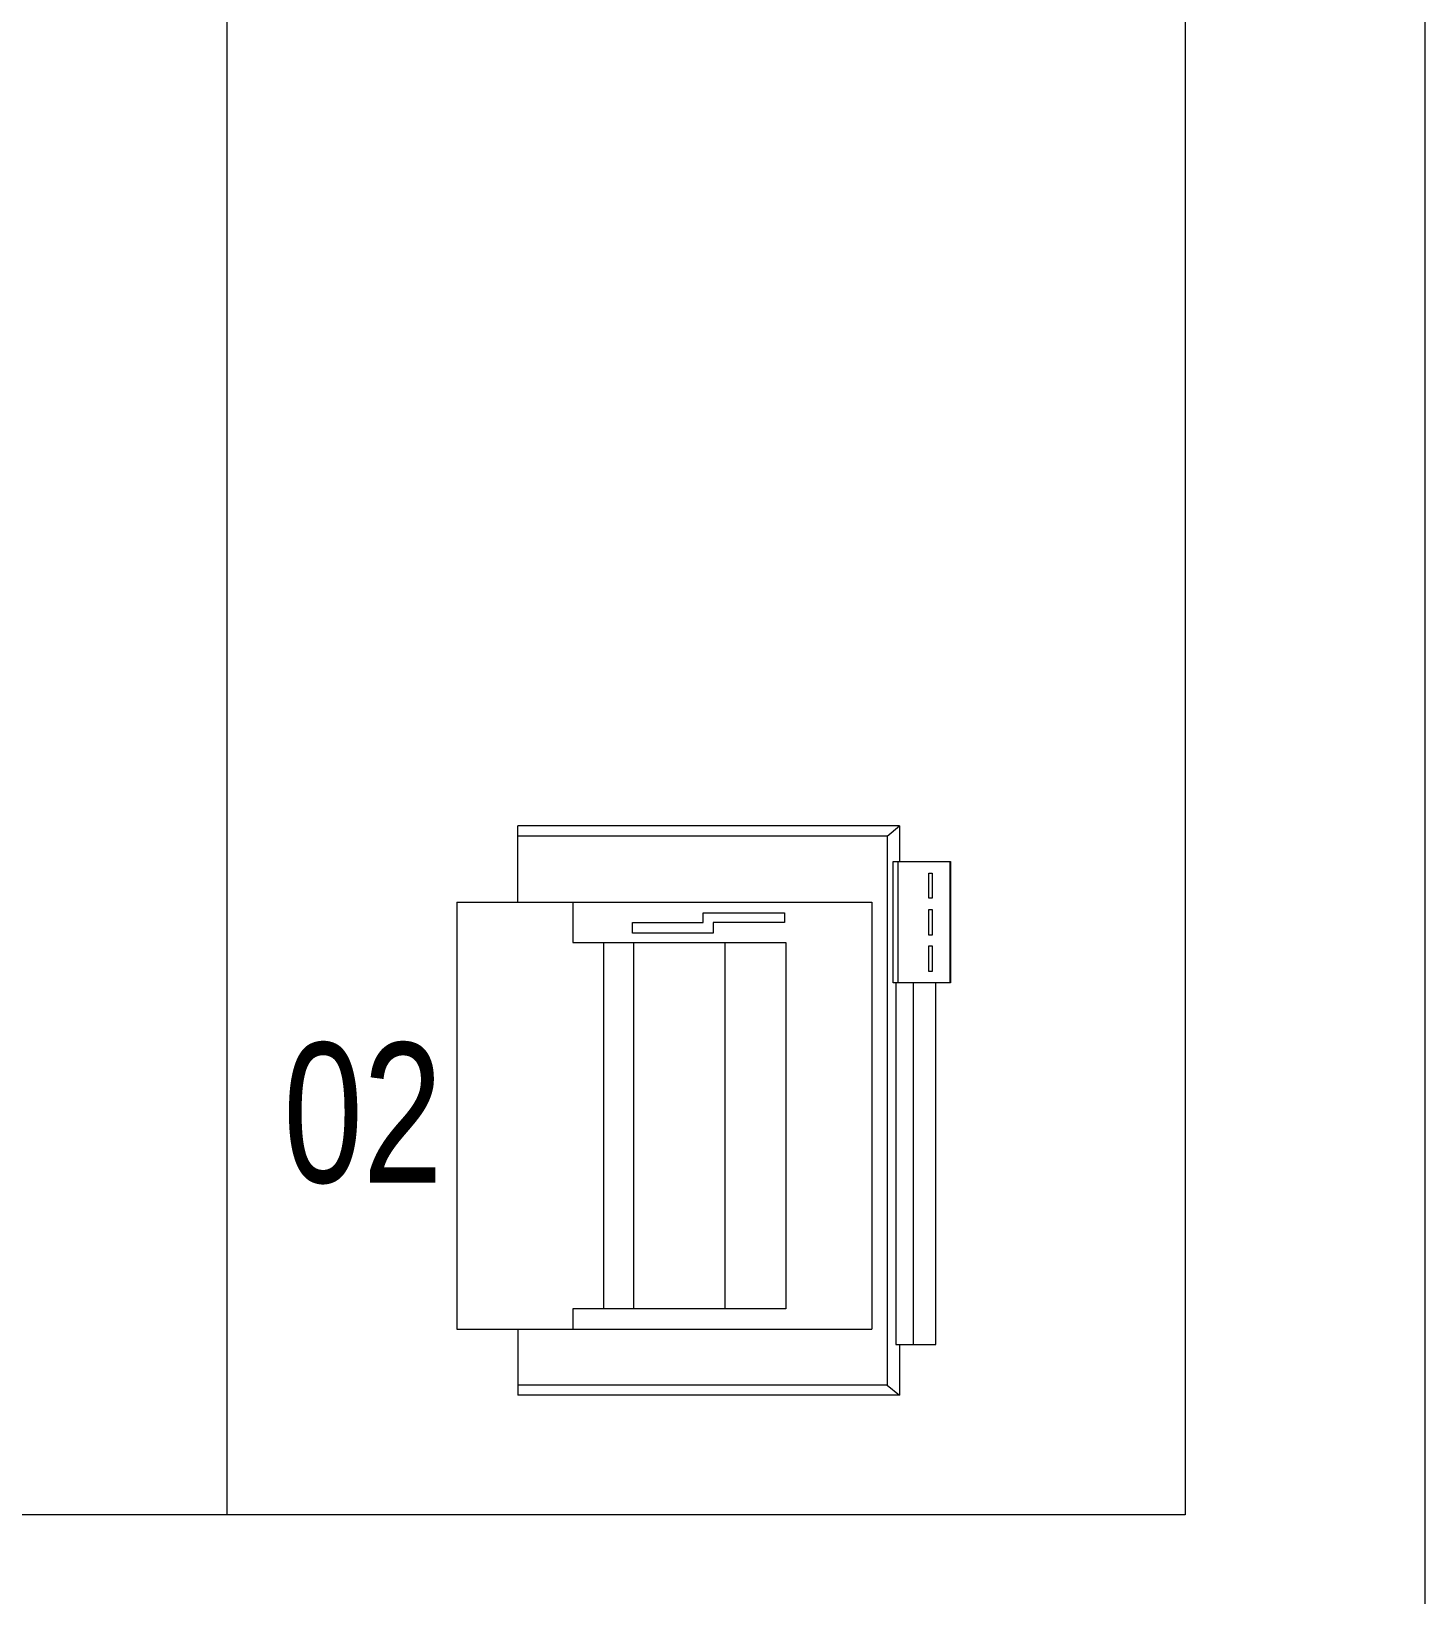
# Model space of a CAD drawing. Header units: millimetres. Extents: x 26027 to 581921, y 7230 to 233891.
# Drawn here: x 477130 to 478002, y 174942 to 175920 of the extents above; entities that cross this region are included whole.
import ezdxf

# ---------------------------------------------------------------- set-up
doc = ezdxf.new("R2010")
doc.units = ezdxf.units.MM
doc.header["$LTSCALE"] = 5
doc.layers.add('Medical Equipment and Furniture', color=163, linetype='Continuous', lineweight=0)
doc.layers.add('Walls', color=32, linetype='Continuous', lineweight=5)
doc.styles.add('X3G_ENTITY_257CFD', font='swisscl.ttf', dxfattribs={"height": 200})

# ---------------------------------------------------------------- blocks, each defined once
blk = doc.blocks.new('ITPPLT2C-P')
at = {"color": 0}
for p, q in [((0.02286, 0.03177), (0.26184, 0.03177)), ((0.03041, 0.02557), (0.02286, 0.03177)), ((0.02286, 0), (0.02286, 0.03177)), ((0.26184, -0.00959), (0.26184, 0.03177)), ((0.03041, -0.31823), (0.03041, 0.02557)), ((0.03041, 0.02557), (0.26184, 0.02557)), ((0, 0), (0, -0.22622)), ((0.02518, 0), (0, 0)), ((0.01395, 0), (0.01395, -0.22622)), ((0.02518, 0), (0.01395, 0)), ((0.02518, -0.22622), (0.02518, 0)), ((0.0401, -0.27688), (0.0401, -0.00959)), ((0.3, -0.00959), (0.0401, -0.00959)), ((0.22741, -0.02218), (0.22741, -0.00959)), ((0.3, -0.27688), (0.3, -0.00959)), ((0.09395, -0.2515), (0.09395, -0.02218)), ((0.09395, -0.02218), (0.22741, -0.02218)), ((0.13211, -0.2515), (0.13211, -0.02218)), ((0.18945, -0.2515), (0.18945, -0.02218)), ((0.20824, -0.2515), (0.20824, -0.02218)), ((-0.0091, -0.22622), (0.02673, -0.22622)), ((-0.0091, -0.30235), (-0.0091, -0.22622)), ((-0.00872, -0.22622), (0.02363, -0.22622)), ((-0.00872, -0.30235), (-0.00872, -0.22622)), ((0, -0.22622), (0.02518, -0.22622)), ((0.00232, -0.24947), (0.00232, -0.23339)), ((0.00232, -0.23339), (0.00446, -0.23339)), ((0.00446, -0.23339), (0.00446, -0.24947)), ((0.01395, -0.22622), (0.02518, -0.22622)), ((0.02363, -0.22622), (0.02363, -0.30235)), ((0.02673, -0.22622), (0.02673, -0.30235)), ((0.00446, -0.24947), (0.00232, -0.24947)), ((0.22741, -0.2515), (0.09395, -0.2515)), ((0.22741, -0.27688), (0.22741, -0.2515)), ((0.00232, -0.27213), (0.00232, -0.25625)), ((0.00232, -0.25625), (0.00446, -0.25625)), ((0.00446, -0.25625), (0.00446, -0.27213)), ((0.09472, -0.2701), (0.09472, -0.26409)), ((0.09472, -0.26409), (0.13947, -0.26409)), ((0.13947, -0.2575), (0.19003, -0.2575)), ((0.13947, -0.26409), (0.13947, -0.2575)), ((0.19003, -0.26409), (0.14567, -0.26409)), ((0.14567, -0.26409), (0.14567, -0.2701)), ((0.19003, -0.2575), (0.19003, -0.26409)), ((0.00446, -0.27213), (0.00232, -0.27213)), ((0.14567, -0.2701), (0.09472, -0.2701)), ((0.00232, -0.29499), (0.00232, -0.2793)), ((0.00232, -0.2793), (0.00446, -0.2793)), ((0.00446, -0.2793), (0.00446, -0.29499)), ((0.3, -0.27688), (0.0401, -0.27688)), ((0.26184, -0.27688), (0.26184, -0.32462)), ((0.02673, -0.30235), (-0.0091, -0.30235)), ((0.02363, -0.30235), (-0.00872, -0.30235)), ((0.00446, -0.29499), (0.00232, -0.29499)), ((0.02286, -0.32462), (0.02286, -0.30235)), ((0.03041, -0.31823), (0.02286, -0.32462)), ((0.03041, -0.31823), (0.26184, -0.31823)), ((0.02286, -0.32462), (0.26184, -0.32462))]:
    blk.add_line(p, q, dxfattribs=at)

msp = doc.modelspace()

# ---------------------------------------------------------------- linework, layer by layer
at = {"layer": 'Medical Equipment and Furniture'}
msp.add_line((477252.42, 174991.52, 2.36), (477252.42, 176021.52, 2.36), dxfattribs=at)
at = {"layer": 'Walls'}
for p, q in [((477852.42, 177600.27, 2.36), (477852.42, 174991.52, 2.36)), ((478002.42, 177600.27, 2.36), (478002.42, 174791.52, 2.36)), ((477852.42, 174991.52, 2.36), (473313.77, 174991.52, 2.36))]:
    msp.add_line(p, q, dxfattribs=at)

# ---------------------------------------------------------------- block references
at = {"layer": 'Medical Equipment and Furniture', "extrusion": (1.19915e-18, -8.17187e-07, -1), "xscale": -1000, "yscale": 1000.000000000002, "zscale": 1000.000000000002, "rotation": 180}
msp.add_blockref('ITPPLT2C-P', (-477696.3, 175098.22, -2.52), dxfattribs=at)

# ---------------------------------------------------------------- texts
at = {"layer": 'Medical Equipment and Furniture', "insert": (477337.52, 175286.99, 2.37), "char_height": 87.473, "attachment_point": 2, "style": 'X3G_ENTITY_257CFD'}
msp.add_mtext('02', dxfattribs=at)

doc.saveas('drawing.dxf')
